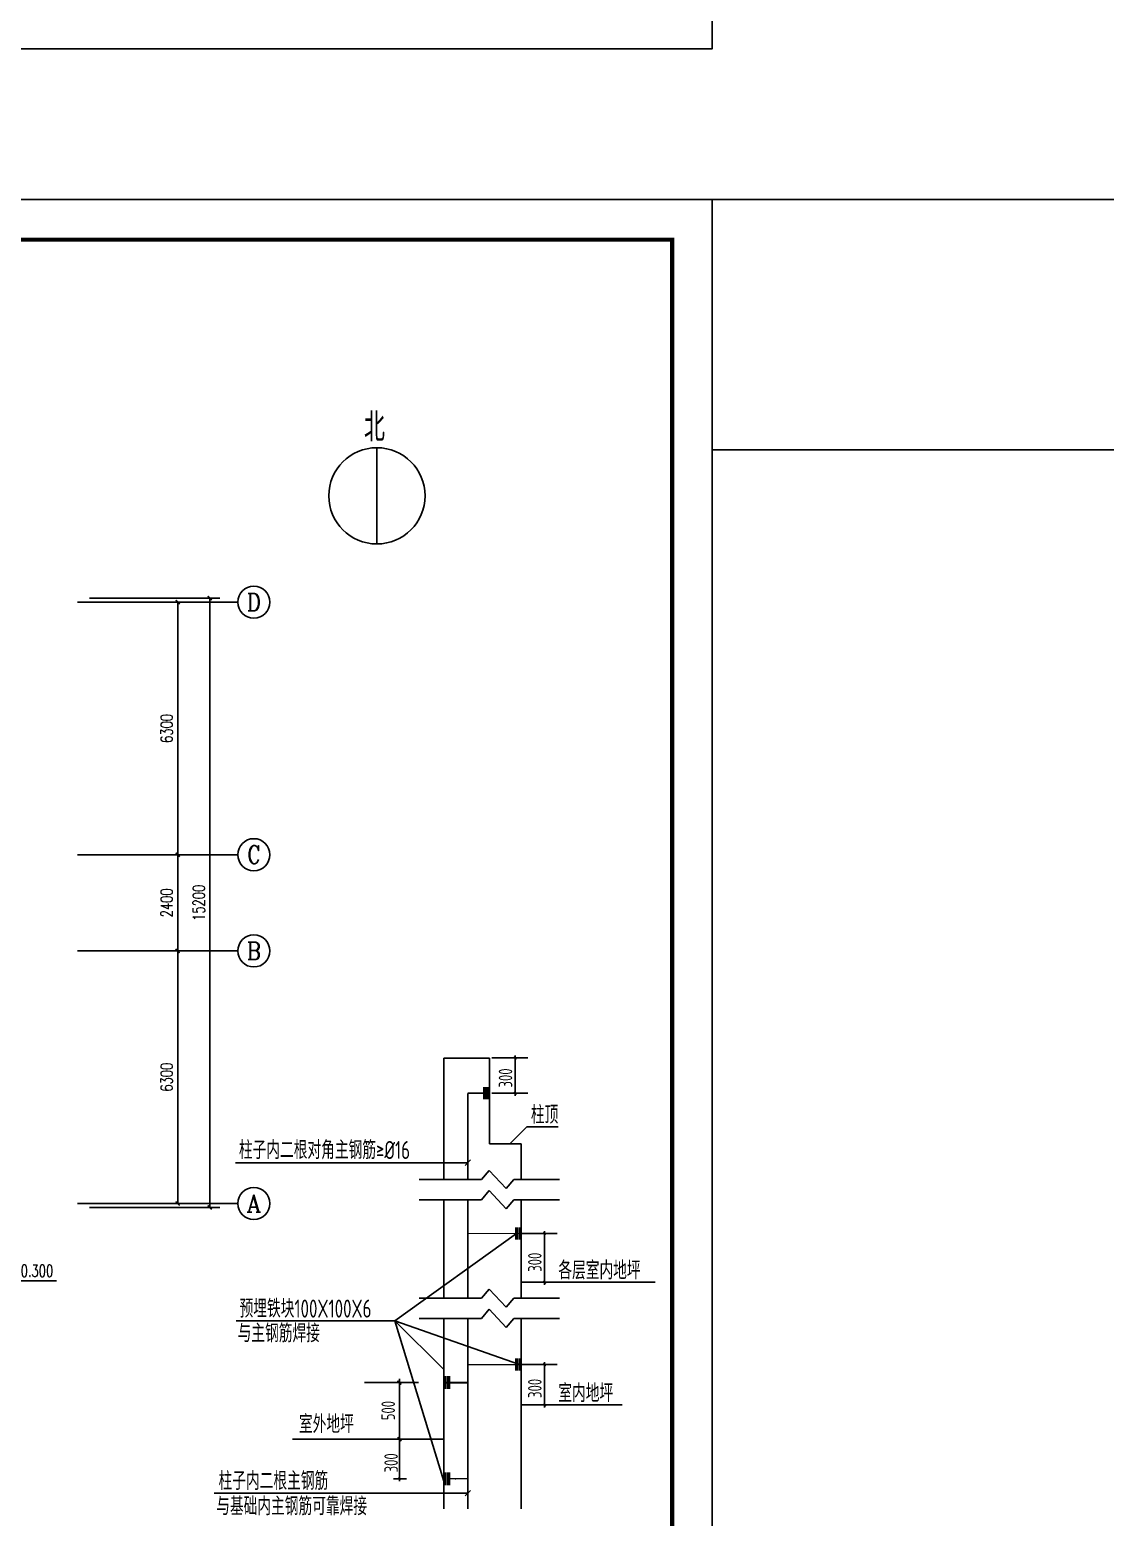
# Model space of a CAD drawing. Extents: x 6250600 to 6678662, y -692028 to -290561.
# Drawn here: x 6374093 to 6400924, y -594529 to -557426 of the extents above; entities that cross this region are included whole.
import ezdxf
from ezdxf.enums import TextEntityAlignment as Align

# ---------------------------------------------------------------- set-up
doc = ezdxf.new("R2010")
doc.units = 0
doc.header["$LTSCALE"] = 1000
doc.header["$MEASUREMENT"] = 0
doc.layers.get('0').update_dxf_attribs({"linetype": 'CONTINUOUS'})
doc.layers.get('Defpoints').update_dxf_attribs({"linetype": 'CONTINUOUS'})
for name, color, linetype in [('AXIS_TEXT', 7, 'CONTINUOUS'), ('PUB_TITLE', 4, 'CONTINUOUS'), ('建筑底图', 251, 'CONTINUOUS'), ('电气', 7, 'CONTINUOUS')]:
    doc.layers.add(name, color=color, linetype=linetype)
doc.styles.add('_TCH_AXIS', font='COMPLEX', dxfattribs={"bigfont": 'GBCBIG'})
doc.styles.add('_TCH_DIM', font='SIMPLEX', dxfattribs={"bigfont": 'GBCBIG'})
doc.styles.add('_TCH_DIM_T3', font='SIMPLEX', dxfattribs={"width": 0.705882, "bigfont": 'GBCBIG'})
doc.styles.add('COMPLEX', font='COMPLEX')
doc.styles.add('SCEI', font='sceie.shx', dxfattribs={"width": 0.8, "height": 400, "bigfont": 'sceic.shx'})
doc.styles.add('sceie', font='sceie.shx', dxfattribs={"width": 0.7, "bigfont": 'sceic.shx'})
doc.linetypes.add('JD', pattern='A,0.6,[130,ltypeshp.shx,S=0.2,R=145,X=0,Y=0],0.6,-0.3,0.25,-0.3', length=2.05)
doc.dimstyles.new('_TCH_ARCH&&100', dxfattribs={"dimtxt": 297.5, "dimasz": 100, "dimexe": 250, "dimexo": 300, "dimgap": 126.25, "dimtad": 1, "dimdec": 0, "dimzin": 0, "dimdsep": 46, "dimtxsty": '_TCH_DIM_T3', "dimblk": 'ARCHTICK', "dimcen": 0.09, "dimclrt": 7, "dimazin": 2, "dimtfac": 1, "dimtdec": 0, "dimtix": 1, "dimtmove": 2, "dimatfit": 3, "dimfxl": 0, "dimtolj": 1, "dimtzin": 0, "dimarcsym": 0})

# ---------------------------------------------------------------- blocks, each defined once
blk = doc.blocks.new('_DIMX')
blk.add_line((-150, 0), (150, 0))
at = {"const_width": 50}
blk.add_lwpolyline([(-70, -70), (70, 70)], dxfattribs=at)
blk = doc.blocks.new('CCJX')
blk.add_line((-1, 0), (1, 0))
blk.add_lwpolyline([(-0.54, -0.5, 0.45, 0.45, 0), (0.52, 0.56, 0.45, 0.45, 0)], format="xyseb")
blk = doc.blocks.new('_ArchTick')
at = {"color": 0, "linetype": 'ByBlock', "const_width": 0.4}
blk.add_lwpolyline([(-0.5, -0.5), (0.5, 0.5)], dxfattribs=at)
blk = doc.blocks.new('*D641')
at = {"layer": 'Defpoints', "color": 0, "transparency": 16777216}
for p in [(6375284, -571603), (6378584, -571603), (6375284, -586803)]:
    blk.add_point(p, dxfattribs=at)
at = {"layer": '建筑底图', "color": 0, "lineweight": -2, "transparency": 16777216}
for p, q in [((6375584, -571603), (6378834, -571603)), ((6378584, -586803), (6378584, -571603)), ((6375584, -586803), (6378834, -586803))]:
    blk.add_line(p, q, dxfattribs=at)
at = {"layer": '建筑底图', "color": 0, "lineweight": -2, "transparency": 16777216, "xscale": 100, "yscale": 100, "zscale": 100}
for p, rotation in [((6378584, -571603), 90), ((6378584, -586803), 270)]:
    blk.add_blockref('_ArchTick', p, dxfattribs=dict(at, rotation=rotation))
at = {"layer": '建筑底图', "color": 7, "transparency": 16777216, "insert": (6378309, -579203), "char_height": 297.5, "attachment_point": 5, "rotation": 90, "style": '_TCH_DIM_T3'}
blk.add_mtext('\\A1;15200', dxfattribs=at)
blk = doc.blocks.new('*D642')
at = {"layer": 'Defpoints', "color": 0, "transparency": 16777216}
for p in [(6375284, -580403), (6377784, -580403), (6375284, -586703)]:
    blk.add_point(p, dxfattribs=at)
at = {"layer": '建筑底图', "color": 0, "lineweight": -2, "transparency": 16777216}
for p, q in [((6375584, -580403), (6378034, -580403)), ((6377784, -586703), (6377784, -580403)), ((6375584, -586703), (6378034, -586703))]:
    blk.add_line(p, q, dxfattribs=at)
at = {"layer": '建筑底图', "color": 0, "lineweight": -2, "transparency": 16777216, "xscale": 100, "yscale": 100, "zscale": 100}
for p, rotation in [((6377784, -580403), 90), ((6377784, -586703), 270)]:
    blk.add_blockref('_ArchTick', p, dxfattribs=dict(at, rotation=rotation))
at = {"layer": '建筑底图', "color": 7, "transparency": 16777216, "insert": (6377509, -583553), "char_height": 297.5, "attachment_point": 5, "rotation": 90, "style": '_TCH_DIM_T3'}
blk.add_mtext('\\A1;6300', dxfattribs=at)
blk = doc.blocks.new('*D643')
at = {"layer": 'Defpoints', "color": 0, "transparency": 16777216}
for p in [(6375284, -578003), (6377784, -578003), (6375284, -580403)]:
    blk.add_point(p, dxfattribs=at)
at = {"layer": '建筑底图', "color": 0, "lineweight": -2, "transparency": 16777216}
for p, q in [((6375584, -578003), (6378034, -578003)), ((6377784, -580403), (6377784, -578003)), ((6375584, -580403), (6378034, -580403))]:
    blk.add_line(p, q, dxfattribs=at)
at = {"layer": '建筑底图', "color": 0, "lineweight": -2, "transparency": 16777216, "xscale": 100, "yscale": 100, "zscale": 100}
for p, rotation in [((6377784, -578003), 90), ((6377784, -580403), 270)]:
    blk.add_blockref('_ArchTick', p, dxfattribs=dict(at, rotation=rotation))
at = {"layer": '建筑底图', "color": 7, "transparency": 16777216, "insert": (6377509, -579203), "char_height": 297.5, "attachment_point": 5, "rotation": 90, "style": '_TCH_DIM_T3'}
blk.add_mtext('\\A1;2400', dxfattribs=at)
blk = doc.blocks.new('*D644')
at = {"layer": 'Defpoints', "color": 0, "transparency": 16777216}
for p in [(6375284, -571703), (6377784, -571703), (6375284, -578003)]:
    blk.add_point(p, dxfattribs=at)
at = {"layer": '建筑底图', "color": 0, "lineweight": -2, "transparency": 16777216}
for p, q in [((6375584, -571703), (6378034, -571703)), ((6377784, -578003), (6377784, -571703)), ((6375584, -578003), (6378034, -578003))]:
    blk.add_line(p, q, dxfattribs=at)
at = {"layer": '建筑底图', "color": 0, "lineweight": -2, "transparency": 16777216, "xscale": 100, "yscale": 100, "zscale": 100}
for p, rotation in [((6377784, -571703), 90), ((6377784, -578003), 270)]:
    blk.add_blockref('_ArchTick', p, dxfattribs=dict(at, rotation=rotation))
at = {"layer": '建筑底图', "color": 7, "transparency": 16777216, "insert": (6377509, -574853), "char_height": 297.5, "attachment_point": 5, "rotation": 90, "style": '_TCH_DIM_T3'}
blk.add_mtext('\\A1;6300', dxfattribs=at)
blk = doc.blocks.new('_AXISO')
blk.add_circle((0, 0), 0.5)
at = {"layer": 'AXIS_TEXT', "style": 'COMPLEX', "width": 1.041667}
blk.add_attdef('A', text='', height=0.56, dxfattribs=at).set_placement((-0.25, -0.28), (0.25, -0.28), align=Align.FIT)

msp = doc.modelspace()

# ---------------------------------------------------------------- linework, layer by layer
at = {"color": 1}
msp.add_lwpolyline([(6391119.6, -561660.1), (6402492.3, -561660.1), (6402492.3, -567904.9), (6391119.6, -567904.9)], close=True, dxfattribs=at)
at = {"layer": 'PUB_TITLE', "color": 4}
for points in [[(6331719.6, -557900.9), (6391119.6, -557900.9), (6391119.6, -515900.9), (6331719.6, -515900.9)], [(6331719.6, -603660.1), (6391119.6, -603660.1), (6391119.6, -561660.1), (6331719.6, -561660.1)]]:
    msp.add_lwpolyline(points, close=True, dxfattribs=at)
at = {"layer": 'PUB_TITLE', "color": 4, "const_width": 100}
msp.add_lwpolyline([(6334219.6, -602660.1), (6390119.6, -602660.1), (6390119.6, -562660.1), (6334219.6, -562660.1)], close=True, dxfattribs=at)
at = {"layer": '建筑底图'}
for p, q in [((6375284.5, -571702.9), (6379284.5, -571702.9)), ((6375284.5, -578002.9), (6379284.5, -578002.9)), ((6375284.5, -580402.9), (6379284.5, -580402.9)), ((6375284.5, -586702.9), (6379284.5, -586702.9)), ((6373223.1, -588634.9), (6374763.4, -588634.9))]:
    msp.add_line(p, q, dxfattribs=at)
msp.add_lwpolyline([(6382753.8, -570251.9), (6382753.8, -567851.9)], dxfattribs=at)
msp.add_circle((6382753.8, -569051.9), 1200, dxfattribs=at)
at = {"layer": '电气'}
for p, q in [((6384424.2, -583075.5), (6384424.2, -586107)), ((6384424.2, -583075.5), (6385562.3, -583075.5)), ((6385562.3, -583075.5), (6385562.3, -585217.3)), ((6385624.2, -583073.2), (6386519, -583073.2)), ((6386204.1, -583073.2), (6386204.1, -583956.4)), ((6385624.2, -583954), (6386519, -583954)), ((6386073.2, -585217.3), (6386492.1, -584787.3)), ((6387278.5, -584787.3), (6386492.1, -584787.3)), ((6385562.3, -585217.3), (6386356.2, -585217.3)), ((6386356.2, -585217.3), (6386356.2, -586107)), ((6385020.7, -585685.4), (6379225.2, -585685.4)), ((6385088.4, -585617.7), (6384953, -585753)), ((6383805.9, -586107), (6385360.6, -586107)), ((6384424.2, -585915.5), (6384424.2, -586107)), ((6385360.6, -586107), (6385558.1, -585876.3)), ((6385558.1, -585876.3), (6385981.7, -586331.1)), ((6385981.7, -586331.1), (6386166.3, -586107)), ((6386166.3, -586107), (6387311.8, -586107)), ((6386356.2, -585915.5), (6386356.2, -586107)), ((6385360.6, -586609.8), (6385558.1, -586379.2)), ((6385558.1, -586379.2), (6385981.7, -586834)), ((6383805.9, -586609.8), (6385360.6, -586609.8)), ((6384424.2, -586609.8), (6384424.2, -589050.8)), ((6385981.7, -586834), (6386166.3, -586609.8)), ((6386166.3, -586609.8), (6387311.8, -586609.8)), ((6386356.2, -586609.8), (6386356.2, -589050.8)), ((6383203, -589630.4), (6386236, -587451.4)), ((6386356.2, -587451.4), (6387250.9, -587451.4)), ((6386936.1, -587511.9), (6386936.1, -588606.9)), ((6386356.2, -588667.3), (6389697.5, -588667.3)), ((6386754.3, -588667.3), (6386976.4, -588667.3)), ((6383805.9, -589067), (6385360.6, -589067)), ((6384424.2, -588875.6), (6384424.2, -589067)), ((6385360.6, -589067), (6385558.1, -588836.4)), ((6385558.1, -588836.4), (6385981.7, -589291.1)), ((6385981.7, -589291.1), (6386166.3, -589067)), ((6386166.3, -589067), (6387311.8, -589067)), ((6386356.2, -588875.6), (6386356.2, -589067)), ((6385360.6, -589569.9), (6385558.1, -589339.3)), ((6385558.1, -589339.3), (6385981.7, -589794)), ((6379243.6, -589630.4), (6383203, -589630.4)), ((6384424.2, -590844.7), (6383203, -589630.4)), ((6383203, -589630.4), (6384424.2, -593630.5)), ((6383203, -589630.4), (6386314.2, -590721.4)), ((6383805.9, -589569.9), (6385360.6, -589569.9)), ((6384424.2, -589569.9), (6384424.2, -590844.7)), ((6385981.7, -589794), (6386166.3, -589569.9)), ((6386166.3, -589569.9), (6387311.8, -589569.9)), ((6386356.2, -589569.9), (6386356.2, -591229.3)), ((6384424.2, -590616.6), (6384424.2, -591789.8)), ((6386356.2, -590721.4), (6387250.9, -590721.4)), ((6386936.1, -590781.9), (6386936.1, -591725)), ((6382445.2, -591168.6), (6383787.3, -591168.6)), ((6383315.1, -591168.6), (6383315.1, -592493.1)), ((6384822.5, -591168.6), (6384852.7, -591168.6)), ((6386356.2, -591144.2), (6386356.2, -594321.6)), ((6384424.2, -591789.8), (6384424.2, -594321.6)), ((6386356.2, -591728.7), (6388874.5, -591728.7)), ((6384424.2, -592583.8), (6380646.3, -592583.8)), ((6383042.4, -592583.8), (6383375.6, -592583.8)), ((6383318.6, -592583.3), (6383053, -592583.3)), ((6383318.6, -592583.8), (6383318.6, -593566.5)), ((6383170, -593566.5), (6383490.8, -593566.5)), ((6384703, -593567.4), (6384724.2, -593567.4)), ((6385020.7, -593929.4), (6378690.4, -593929.4)), ((6385088.4, -593861.7), (6384953, -593997))]:
    msp.add_line(p, q, dxfattribs=at)
for points, const_width in [([(6385020.7, -583954), (6385562.3, -583954)], 42.3), ([(6385020.7, -583956.3), (6385020.7, -586107)], 42.3), ([(6385442.1, -584108.1), (6385442.1, -583799.9)], 80.6), ([(6385527, -584108.1), (6385527, -583799.9)], 80.6), ([(6385020.7, -586609.8), (6385020.7, -589067)], 42.3), ([(6386236, -587605.5), (6386236, -587297.3)], 80.6), ([(6386320.9, -587605.5), (6386320.9, -587297.3)], 80.6), ([(6385020.7, -589569.9), (6385020.7, -590896.9)], 42.3), ([(6385020.7, -590668.9), (6385020.7, -594321.6)], 42.3), ([(6386236, -590875.5), (6386236, -590567.3)], 80.6), ([(6386320.9, -590875.5), (6386320.9, -590567.3)], 80.6), ([(6384452.9, -591330.4), (6384452.9, -591006.9)], 84.7), ([(6384542.1, -591330.4), (6384542.1, -591006.9)], 84.7), ([(6384452.9, -593729.2), (6384452.9, -593405.6)], 84.7), ([(6384542.1, -593729.2), (6384542.1, -593405.6)], 84.7)]:
    msp.add_lwpolyline(points, dxfattribs=dict(at, const_width=const_width))
at = {"layer": '电气', "linetype": 'JD', "ltscale": 2}
for points, const_width in [([(6386356.2, -587451.4), (6385020.7, -587451.4)], 32.3), ([(6386356.2, -590721.4), (6385020.7, -590721.4)], 32.3), ([(6384424.2, -591168.6), (6385020.7, -591168.6)], 48.4), ([(6384542.1, -593567.4), (6385020.7, -593567.4)], 33.9)]:
    msp.add_lwpolyline(points, dxfattribs=dict(at, const_width=const_width))

# ---------------------------------------------------------------- block references
at = {"layer": '建筑底图'}
ref = msp.add_blockref('_AXISO', (6379684.5, -571702.9), dxfattribs=dict(at, xscale=800, yscale=800, zscale=800))
ref.add_attrib('A', 'D', dxfattribs={"layer": 'AXIS_TEXT', "color": 0, "height": 435.3, "style": '_TCH_AXIS'}).set_placement((6379508.3, -571920.6), (6379860.7, -571920.6), align=Align.FIT)
ref = msp.add_blockref('_AXISO', (6379684.5, -578002.9), dxfattribs=dict(at, xscale=800, yscale=800, zscale=800))
ref.add_attrib('A', 'C', dxfattribs={"layer": 'AXIS_TEXT', "color": 0, "height": 455.7, "style": '_TCH_AXIS'}).set_placement((6379521.7, -578230.8), (6379847.2, -578230.8), align=Align.FIT)
ref = msp.add_blockref('_AXISO', (6379684.5, -580402.9), dxfattribs=dict(at, xscale=800, yscale=800, zscale=800))
ref.add_attrib('A', 'B', dxfattribs={"layer": 'AXIS_TEXT', "color": 0, "height": 435.3, "style": '_TCH_AXIS'}).set_placement((6379508.3, -580620.6), (6379860.7, -580620.6), align=Align.FIT)
ref = msp.add_blockref('_AXISO', (6379684.5, -586702.9), dxfattribs=dict(at, xscale=800, yscale=800, zscale=800))
ref.add_attrib('A', 'A', dxfattribs={"layer": 'AXIS_TEXT', "color": 0, "height": 425.2, "style": '_TCH_AXIS'}).set_placement((6379502.3, -586915.5), (6379866.7, -586915.5), align=Align.FIT)
at = {"layer": '电气'}
for name, p, xscale, yscale, zscale, rotation in [('CCJX', (6386204.1, -583073.2), 60.47999999998137, 60.47999999998137, 60.47999999998137, 90), ('CCJX', (6386204.1, -583954), 60.47999999998137, 60.47999999998137, 60.47999999998137, 90), ('CCJX', (6386936.1, -587451.4), 60.47999999998137, 60.47999999998137, 60.47999999998137, 90), ('CCJX', (6386936.1, -588667.3), 60.47999999998137, 60.47999999998137, 60.47999999998137, 270), ('CCJX', (6386936.1, -590721.4), 60.47999999998137, 60.47999999998137, 60.47999999998137, 90), ('CCJX', (6383315.1, -591168.6), 90.71999999997206, 90.71999999997206, 90.71999999997206, 90), ('CCJX', (6386936.1, -591728.7), 60.47999999998137, 60.47999999998137, 60.47999999998137, 270), ('CCJX', (6383315.1, -592583.8), 90.71999999997206, 90.71999999997206, 90.71999999997206, 270), ('_DIMX', (6383318.6, -592583.3), 0.4233600000152364, 0.4233600000152364, 0.4233600000152364, 90), ('_DIMX', (6383318.6, -592583.3), 0.4233600000152364, 0.4233600000152364, 0.4233600000152364, 270), ('_DIMX', (6383318.6, -593567), 0.4233600000152364, 0.4233600000152364, 0.4233600000152364, 270)]:
    msp.add_blockref(name, p, dxfattribs=dict(at, xscale=xscale, yscale=yscale, zscale=zscale, rotation=rotation))

# ---------------------------------------------------------------- texts
at = {"layer": '建筑底图', "style": '_TCH_DIM'}
msp.add_text('北', height=723.4, dxfattribs=at).set_placement((6382432.5, -567698.1))
at = {"layer": '建筑底图', "style": '_TCH_DIM', "width": 0.705882}
msp.add_text('-0.300', height=297.5, dxfattribs=at).set_placement((6373633.4, -588529.9))
at = {"layer": '电气', "style": 'sceie', "width": 0.8}
for s, p in [('300', (6386130.5, -583810.8)), ('300', (6386862.4, -588405.9)), ('300', (6386862.4, -591553.2)), ('500', (6383204.6, -592109.6)), ('300', (6383276.9, -593410.1))]:
    msp.add_text(s, height=337.5, rotation=90, dxfattribs=at).set_placement(p)
at = {"layer": '电气', "style": 'SCEI', "width": 0.8}
for s, p in [('柱顶', (6386595.4, -584714.2)), ('柱子内二根对角主钢筋≥%%C16', (6379311.3, -585594)), ('各层室内地坪', (6387280.1, -588595.6)), ('预埋铁块100X100X6 ', (6379327.8, -589549.4)), ('与主钢筋焊接', (6379280.2, -590164.8)), ('室内地坪', (6387280.1, -591656.9)), ('室外地坪', (6380809.3, -592430.8)), ('柱子内二根主钢筋', (6378803.6, -593847)), ('与基础内主钢筋可靠焊接', (6378745.4, -594478))]:
    msp.add_text(s, height=450, dxfattribs=at).set_placement(p)

# ---------------------------------------------------------------- dimensions: what is measured, and where the dimension line sits
at = {"layer": '建筑底图'}
for p1, p2, distance, picture, middle in [((6375284.5, -586802.9), (6375284.5, -571602.9), -3300, '*D641', (6378309.5, -579202.9)), ((6375284.5, -578002.9), (6375284.5, -571702.9), -2500, '*D644', (6377509.5, -574852.9)), ((6375284.5, -580402.9), (6375284.5, -578002.9), -2500, '*D643', (6377509.5, -579202.9)), ((6375284.5, -586702.9), (6375284.5, -580402.9), -2500, '*D642', (6377509.5, -583552.9))]:
    dim = msp.add_aligned_dim(p1=p1, p2=p2, distance=distance, dimstyle='_TCH_ARCH&&100', dxfattribs=at)
    dim.commit()
    dim.dimension.update_dxf_attribs({"geometry": picture, "text_midpoint": middle})

doc.saveas('drawing.dxf')
